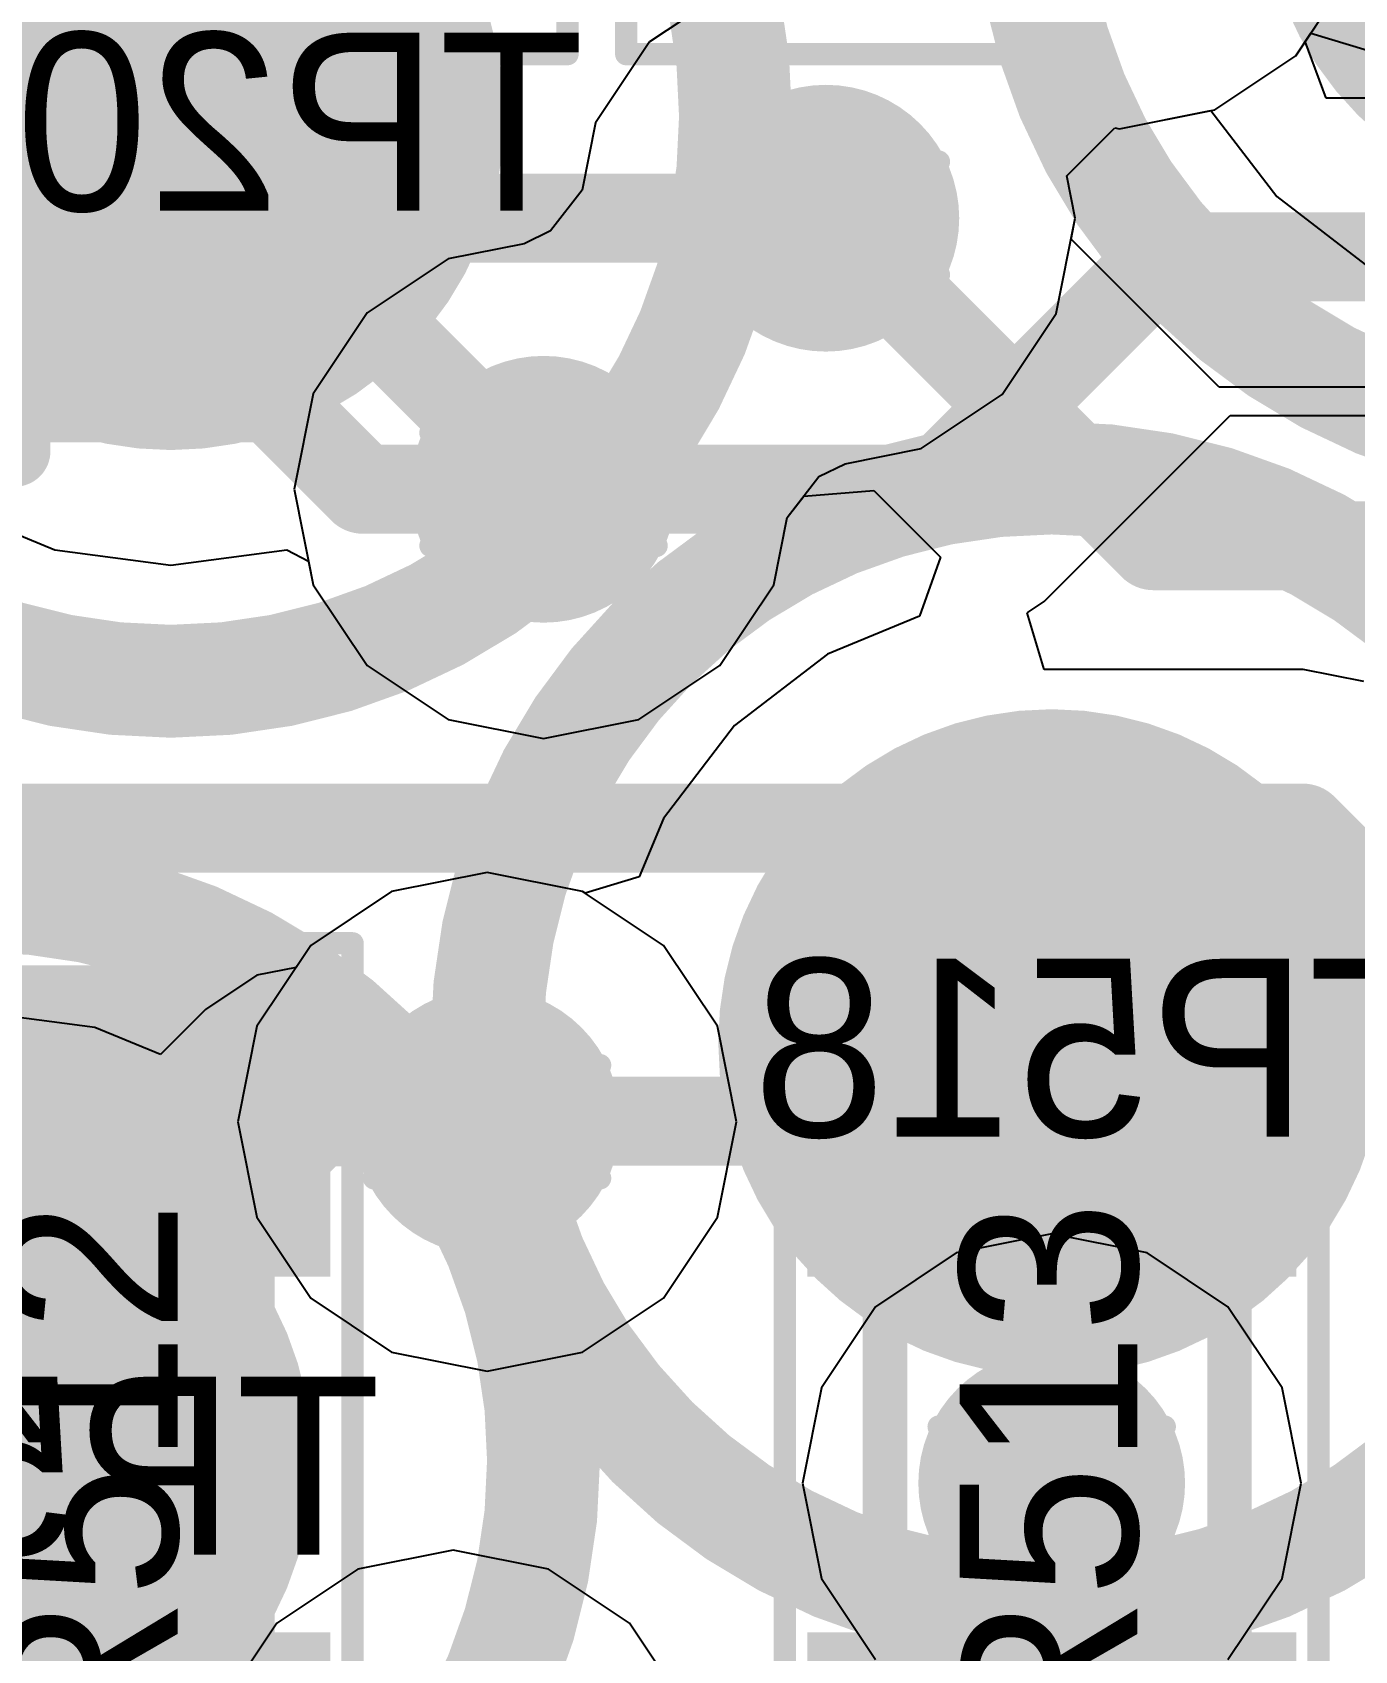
# Model space of a CAD drawing. Header units: millimetres. Extents: x 5 to 399, y 5 to 287.
# Drawn here: x 236.122 to 239.096, y 143.7 to 147.34 of the extents above; entities that cross this region are included whole.
import ezdxf

# ---------------------------------------------------------------- set-up
doc = ezdxf.new("R2010")
doc.units = ezdxf.units.MM
for name, color, linetype in [('BottomLayer', 5, 'Continuous'), ('BottomOverlay', 54, 'Continuous'), ('BottomPaste', 16, 'Continuous'), ('BottomSolder', 6, 'Continuous'), ('DrillDrawing', 1, 'Continuous'), ('DrillGuide', 244, 'Continuous'), ('Mechanical13', 56, 'Continuous'), ('MidLayer1', 16, 'Continuous'), ('MidLayer2', 76, 'Continuous'), ('MultiLayer', 9, 'Continuous'), ('TopLayer', 1, 'Continuous'), ('TopOverlay', 2, 'Continuous'), ('TopPaste', 8, 'Continuous'), ('TopSolder', 216, 'Continuous'), ('ViaHoleLayer', 16, 'Continuous')]:
    doc.layers.add(name, color=color, linetype=linetype)

# ---------------------------------------------------------------- blocks, each defined once
blk = doc.blocks.new('TP1_5MM_B_83')
at = {"layer": 'BottomLayer', "const_width": 0.75}
blk.add_lwpolyline([(-0.375, 0, 1), (0.375, 0, 1)], format="xyb", close=True, dxfattribs=at)
at = {"layer": 'BottomOverlay'}
for points, const_width in [([(1.27, 0, 1), (-1.27, 0, 1)], 0.254), ([(-1.3335, 0, 1), (-1.2065, 0, 1)], 0.127), ([(1.2065, 0, 1), (1.3335, 0, 1)], 0.127)]:
    blk.add_lwpolyline(points, format="xyb", close=True, dxfattribs=dict(at, const_width=const_width))
at = {"layer": 'BottomPaste', "const_width": 0.75}
blk.add_lwpolyline([(-0.375, 0, 1), (0.375, 0, 1)], format="xyb", close=True, dxfattribs=at)
at = {"layer": 'BottomSolder', "const_width": 0.75}
blk.add_lwpolyline([(-0.375, 0, 1), (0.375, 0, 1)], format="xyb", close=True, dxfattribs=at)
blk = doc.blocks.new('TP1_5MM_B_110')
at = {"layer": 'BottomLayer', "const_width": 0.75}
blk.add_lwpolyline([(-0.375, 0, 1), (0.375, 0, 1)], format="xyb", close=True, dxfattribs=at)
at = {"layer": 'BottomOverlay'}
for points, const_width in [([(1.27, 0, 1), (-1.27, 0, 1)], 0.254), ([(-1.3335, 0, 1), (-1.2065, 0, 1)], 0.127), ([(1.2065, 0, 1), (1.3335, 0, 1)], 0.127)]:
    blk.add_lwpolyline(points, format="xyb", close=True, dxfattribs=dict(at, const_width=const_width))
at = {"layer": 'BottomPaste', "const_width": 0.75}
blk.add_lwpolyline([(-0.375, 0, 1), (0.375, 0, 1)], format="xyb", close=True, dxfattribs=at)
at = {"layer": 'BottomSolder', "const_width": 0.75}
blk.add_lwpolyline([(-0.375, 0, 1), (0.375, 0, 1)], format="xyb", close=True, dxfattribs=at)
blk = doc.blocks.new('TP1_5MM_B_113')
at = {"layer": 'BottomLayer', "const_width": 0.75}
blk.add_lwpolyline([(-0.375, 0, 1), (0.375, 0, 1)], format="xyb", close=True, dxfattribs=at)
at = {"layer": 'BottomOverlay'}
for points, const_width in [([(1.27, 0, 1), (-1.27, 0, 1)], 0.254), ([(-1.3335, 0, 1), (-1.2065, 0, 1)], 0.127), ([(1.2065, 0, 1), (1.3335, 0, 1)], 0.127)]:
    blk.add_lwpolyline(points, format="xyb", close=True, dxfattribs=dict(at, const_width=const_width))
at = {"layer": 'BottomPaste', "const_width": 0.75}
blk.add_lwpolyline([(-0.375, 0, 1), (0.375, 0, 1)], format="xyb", close=True, dxfattribs=at)
at = {"layer": 'BottomSolder', "const_width": 0.75}
blk.add_lwpolyline([(-0.375, 0, 1), (0.375, 0, 1)], format="xyb", close=True, dxfattribs=at)
blk = doc.blocks.new('TP1_5MM_B_163')
at = {"layer": 'BottomLayer', "const_width": 0.75}
blk.add_lwpolyline([(-0.375, 0, 1), (0.375, 0, 1)], format="xyb", close=True, dxfattribs=at)
at = {"layer": 'BottomOverlay'}
for points, const_width in [([(1.27, 0, 1), (-1.27, 0, 1)], 0.254), ([(-1.3335, 0, 1), (-1.2065, 0, 1)], 0.127), ([(1.2065, 0, 1), (1.3335, 0, 1)], 0.127)]:
    blk.add_lwpolyline(points, format="xyb", close=True, dxfattribs=dict(at, const_width=const_width))
at = {"layer": 'BottomPaste', "const_width": 0.75}
blk.add_lwpolyline([(-0.375, 0, 1), (0.375, 0, 1)], format="xyb", close=True, dxfattribs=at)
at = {"layer": 'BottomSolder', "const_width": 0.75}
blk.add_lwpolyline([(-0.375, 0, 1), (0.375, 0, 1)], format="xyb", close=True, dxfattribs=at)
blk = doc.blocks.new('DFN_8_2X3_174')
at = {"layer": 'TopSolder', "const_width": 0.08}
for points in [[(1.58, 0.13, 1), (1.66, 0.13, 1)], [(1.58, -0.13, 1), (1.66, -0.13, 1)], [(1.58, -0.37, 1), (1.66, -0.37, 1)], [(1.58, -0.63, 1), (1.66, -0.63, 1)], [(1.58, -0.87, 1), (1.66, -0.87, 1)]]:
    blk.add_lwpolyline(points, format="xyb", close=True, dxfattribs=at)
at = {"layer": 'TopSolder'}
for points in [[(1.7, -0.37), (1.7, -0.13), (1.1, -0.37), (1.1, -0.13)], [(1.7, -0.87), (1.7, -0.63), (1.1, -0.87), (1.1, -0.63)]]:
    blk.add_solid(points, dxfattribs=at)
blk = doc.blocks.new('0402_R_178')
at = {"layer": 'Mechanical13', "const_width": 0.1}
for points in [[(-0.55, -0.3), (-0.55, 0.3)], [(0.55, 0.3), (-0.55, 0.3)], [(0.55, -0.3), (0.55, 0.3)], [(0.55, -0.3), (-0.55, -0.3)]]:
    blk.add_lwpolyline(points, dxfattribs=at)
at = {"layer": 'Mechanical13', "const_width": 0.05}
for points in [[(-0.575, 0.3, 1), (-0.525, 0.3, 1)], [(-0.575, 0.3, 1), (-0.525, 0.3, 1)], [(0.525, 0.3, 1), (0.575, 0.3, 1)], [(0.525, 0.3, 1), (0.575, 0.3, 1)], [(-0.575, -0.3, 1), (-0.525, -0.3, 1)], [(-0.575, -0.3, 1), (-0.525, -0.3, 1)], [(0.525, -0.3, 1), (0.575, -0.3, 1)], [(0.525, -0.3, 1), (0.575, -0.3, 1)]]:
    blk.add_lwpolyline(points, format="xyb", close=True, dxfattribs=at)
at = {"layer": 'TopLayer'}
for points in [[(-0.25, -0.3), (-0.25, 0.3), (-0.75, -0.3), (-0.75, 0.3)], [(0.75, -0.3), (0.75, 0.3), (0.25, -0.3), (0.25, 0.3)]]:
    blk.add_solid(points, dxfattribs=at)
at = {"layer": 'TopOverlay', "const_width": 0.05}
for points in [[(-0.9, -0.45), (-0.9, 0.45)], [(0.9, 0.45), (-0.9, 0.45)], [(0.9, -0.45), (0.9, 0.45)], [(0.9, -0.45), (-0.9, -0.45)]]:
    blk.add_lwpolyline(points, dxfattribs=at)
at = {"layer": 'TopOverlay', "const_width": 0.025}
for points in [[(-0.9125, 0.45, 1), (-0.8875, 0.45, 1)], [(-0.9125, 0.45, 1), (-0.8875, 0.45, 1)], [(0.8875, 0.45, 1), (0.9125, 0.45, 1)], [(0.8875, 0.45, 1), (0.9125, 0.45, 1)], [(-0.9125, -0.45, 1), (-0.8875, -0.45, 1)], [(-0.9125, -0.45, 1), (-0.8875, -0.45, 1)], [(0.8875, -0.45, 1), (0.9125, -0.45, 1)], [(0.8875, -0.45, 1), (0.9125, -0.45, 1)]]:
    blk.add_lwpolyline(points, format="xyb", close=True, dxfattribs=at)
at = {"layer": 'TopPaste'}
for points in [[(-0.25, -0.3), (-0.25, 0.3), (-0.75, -0.3), (-0.75, 0.3)], [(0.75, -0.3), (0.75, 0.3), (0.25, -0.3), (0.25, 0.3)]]:
    blk.add_solid(points, dxfattribs=at)
at = {"layer": 'TopSolder'}
for points in [[(-0.2, -0.35), (-0.2, 0.35), (-0.8, -0.35), (-0.8, 0.35)], [(0.8, -0.35), (0.8, 0.35), (0.2, -0.35), (0.2, 0.35)]]:
    blk.add_solid(points, dxfattribs=at)
blk = doc.blocks.new('0402_R_179')
at = {"layer": 'Mechanical13', "const_width": 0.1}
for points in [[(-0.55, 0.3), (-0.55, -0.3)], [(-0.55, 0.3), (0.55, 0.3)], [(0.55, 0.3), (0.55, -0.3)], [(-0.55, -0.3), (0.55, -0.3)]]:
    blk.add_lwpolyline(points, dxfattribs=at)
at = {"layer": 'Mechanical13', "const_width": 0.05}
for points in [[(-0.575, 0.3, 1), (-0.525, 0.3, 1)], [(-0.575, 0.3, 1), (-0.525, 0.3, 1)], [(0.525, 0.3, 1), (0.575, 0.3, 1)], [(0.525, 0.3, 1), (0.575, 0.3, 1)], [(-0.575, -0.3, 1), (-0.525, -0.3, 1)], [(-0.575, -0.3, 1), (-0.525, -0.3, 1)], [(0.525, -0.3, 1), (0.575, -0.3, 1)], [(0.525, -0.3, 1), (0.575, -0.3, 1)]]:
    blk.add_lwpolyline(points, format="xyb", close=True, dxfattribs=at)
at = {"layer": 'TopLayer'}
for points in [[(-0.25, -0.3), (-0.25, 0.3), (-0.75, -0.3), (-0.75, 0.3)], [(0.75, -0.3), (0.75, 0.3), (0.25, -0.3), (0.25, 0.3)]]:
    blk.add_solid(points, dxfattribs=at)
at = {"layer": 'TopOverlay', "const_width": 0.05}
for points in [[(-0.9, 0.45), (-0.9, -0.45)], [(-0.9, 0.45), (0.9, 0.45)], [(0.9, 0.45), (0.9, -0.45)], [(-0.9, -0.45), (0.9, -0.45)]]:
    blk.add_lwpolyline(points, dxfattribs=at)
at = {"layer": 'TopOverlay', "const_width": 0.025}
for points in [[(-0.9125, 0.45, 1), (-0.8875, 0.45, 1)], [(-0.9125, 0.45, 1), (-0.8875, 0.45, 1)], [(0.8875, 0.45, 1), (0.9125, 0.45, 1)], [(0.8875, 0.45, 1), (0.9125, 0.45, 1)], [(-0.9125, -0.45, 1), (-0.8875, -0.45, 1)], [(-0.9125, -0.45, 1), (-0.8875, -0.45, 1)], [(0.8875, -0.45, 1), (0.9125, -0.45, 1)], [(0.8875, -0.45, 1), (0.9125, -0.45, 1)]]:
    blk.add_lwpolyline(points, format="xyb", close=True, dxfattribs=at)
at = {"layer": 'TopPaste'}
for points in [[(-0.25, -0.3), (-0.25, 0.3), (-0.75, -0.3), (-0.75, 0.3)], [(0.75, -0.3), (0.75, 0.3), (0.25, -0.3), (0.25, 0.3)]]:
    blk.add_solid(points, dxfattribs=at)
at = {"layer": 'TopSolder'}
for points in [[(-0.2, -0.35), (-0.2, 0.35), (-0.8, -0.35), (-0.8, 0.35)], [(0.8, -0.35), (0.8, 0.35), (0.2, -0.35), (0.2, 0.35)]]:
    blk.add_solid(points, dxfattribs=at)
blk = doc.blocks.new('0603_R_235')
at = {"layer": 'Mechanical13', "const_width": 0.1}
for points in [[(-0.825, 0.4), (0.85, 0.4)], [(-0.825, 0.4), (-0.825, -0.375)], [(0.85, 0.4), (0.85, -0.375)], [(-0.825, -0.375), (0.85, -0.375)]]:
    blk.add_lwpolyline(points, dxfattribs=at)
at = {"layer": 'Mechanical13', "const_width": 0.05}
for points in [[(-0.85, 0.4, 1), (-0.8, 0.4, 1)], [(-0.85, 0.4, 1), (-0.8, 0.4, 1)], [(0.825, 0.4, 1), (0.875, 0.4, 1)], [(0.825, 0.4, 1), (0.875, 0.4, 1)], [(-0.85, -0.375, 1), (-0.8, -0.375, 1)], [(-0.85, -0.375, 1), (-0.8, -0.375, 1)], [(0.825, -0.375, 1), (0.875, -0.375, 1)], [(0.825, -0.375, 1), (0.875, -0.375, 1)]]:
    blk.add_lwpolyline(points, format="xyb", close=True, dxfattribs=at)
at = {"layer": 'TopLayer'}
for points in [[(-0.45, -0.5), (-0.45, 0.5), (-1.05, -0.5), (-1.05, 0.5)], [(1.05, -0.5), (1.05, 0.5), (0.45, -0.5), (0.45, 0.5)]]:
    blk.add_solid(points, dxfattribs=at)
at = {"layer": 'TopOverlay', "const_width": 0.05}
for points in [[(-1.15, 0.6), (-1.15, -0.6)], [(-1.15, 0.6), (1.15, 0.6)], [(1.15, 0.6), (1.15, -0.6)], [(-1.15, -0.6), (1.15, -0.6)]]:
    blk.add_lwpolyline(points, dxfattribs=at)
at = {"layer": 'TopOverlay', "const_width": 0.025}
for points in [[(-1.1625, 0.6, 1), (-1.1375, 0.6, 1)], [(-1.1625, 0.6, 1), (-1.1375, 0.6, 1)], [(1.1375, 0.6, 1), (1.1625, 0.6, 1)], [(1.1375, 0.6, 1), (1.1625, 0.6, 1)], [(-1.1625, -0.6, 1), (-1.1375, -0.6, 1)], [(-1.1625, -0.6, 1), (-1.1375, -0.6, 1)], [(1.1375, -0.6, 1), (1.1625, -0.6, 1)], [(1.1375, -0.6, 1), (1.1625, -0.6, 1)]]:
    blk.add_lwpolyline(points, format="xyb", close=True, dxfattribs=at)
at = {"layer": 'TopPaste'}
for points in [[(-0.45, -0.5), (-0.45, 0.5), (-1.05, -0.5), (-1.05, 0.5)], [(1.05, -0.5), (1.05, 0.5), (0.45, -0.5), (0.45, 0.5)]]:
    blk.add_solid(points, dxfattribs=at)
at = {"layer": 'TopSolder'}
for points in [[(-0.4, -0.55), (-0.4, 0.55), (-1.1, -0.55), (-1.1, 0.55)], [(1.1, -0.55), (1.1, 0.55), (0.4, -0.55), (0.4, 0.55)]]:
    blk.add_solid(points, dxfattribs=at)
blk = doc.blocks.new('0603_R_237')
at = {"layer": 'Mechanical13', "const_width": 0.1}
for points in [[(0.85, 0.4), (-0.825, 0.4)], [(-0.825, -0.375), (-0.825, 0.4)], [(0.85, -0.375), (0.85, 0.4)], [(0.85, -0.375), (-0.825, -0.375)]]:
    blk.add_lwpolyline(points, dxfattribs=at)
at = {"layer": 'Mechanical13', "const_width": 0.05}
for points in [[(-0.85, 0.4, 1), (-0.8, 0.4, 1)], [(-0.85, 0.4, 1), (-0.8, 0.4, 1)], [(0.825, 0.4, 1), (0.875, 0.4, 1)], [(0.825, 0.4, 1), (0.875, 0.4, 1)], [(-0.85, -0.375, 1), (-0.8, -0.375, 1)], [(-0.85, -0.375, 1), (-0.8, -0.375, 1)], [(0.825, -0.375, 1), (0.875, -0.375, 1)], [(0.825, -0.375, 1), (0.875, -0.375, 1)]]:
    blk.add_lwpolyline(points, format="xyb", close=True, dxfattribs=at)
at = {"layer": 'TopLayer'}
for points in [[(-0.45, -0.5), (-0.45, 0.5), (-1.05, -0.5), (-1.05, 0.5)], [(1.05, -0.5), (1.05, 0.5), (0.45, -0.5), (0.45, 0.5)]]:
    blk.add_solid(points, dxfattribs=at)
at = {"layer": 'TopOverlay', "const_width": 0.05}
for points in [[(-1.15, -0.6), (-1.15, 0.6)], [(1.15, 0.6), (-1.15, 0.6)], [(1.15, -0.6), (1.15, 0.6)], [(1.15, -0.6), (-1.15, -0.6)]]:
    blk.add_lwpolyline(points, dxfattribs=at)
at = {"layer": 'TopOverlay', "const_width": 0.025}
for points in [[(-1.1625, 0.6, 1), (-1.1375, 0.6, 1)], [(-1.1625, 0.6, 1), (-1.1375, 0.6, 1)], [(1.1375, 0.6, 1), (1.1625, 0.6, 1)], [(1.1375, 0.6, 1), (1.1625, 0.6, 1)], [(-1.1625, -0.6, 1), (-1.1375, -0.6, 1)], [(-1.1625, -0.6, 1), (-1.1375, -0.6, 1)], [(1.1375, -0.6, 1), (1.1625, -0.6, 1)], [(1.1375, -0.6, 1), (1.1625, -0.6, 1)]]:
    blk.add_lwpolyline(points, format="xyb", close=True, dxfattribs=at)
at = {"layer": 'TopPaste'}
for points in [[(-0.45, -0.5), (-0.45, 0.5), (-1.05, -0.5), (-1.05, 0.5)], [(1.05, -0.5), (1.05, 0.5), (0.45, -0.5), (0.45, 0.5)]]:
    blk.add_solid(points, dxfattribs=at)
at = {"layer": 'TopSolder'}
for points in [[(-0.4, -0.55), (-0.4, 0.55), (-1.1, -0.55), (-1.1, 0.55)], [(1.1, -0.55), (1.1, 0.55), (0.4, -0.55), (0.4, 0.55)]]:
    blk.add_solid(points, dxfattribs=at)

msp = doc.modelspace()

# ---------------------------------------------------------------- linework, layer by layer
at = {"layer": 'BottomLayer'}
for p, q in [((238.5672, 147.123), (238.7725, 147.1639)), ((238.7725, 147.1639), (238.9208, 146.9706)), ((238.4486, 147.0171), (238.5566, 147.1251)), ((238.5566, 147.1251), (238.5672, 147.123)), ((238.4676, 146.9218), (238.4486, 147.0171)), ((238.9208, 146.9706), (239.1297, 146.8103)), ((238.4583, 146.875), (238.4676, 146.9218)), ((238.7912, 146.5421), (238.4583, 146.875)), ((240.9618, 146.5421), (238.7912, 146.5421)), ((237.8571, 146.2968), (238.0144, 146.3095)), ((238.0144, 146.3095), (238.1647, 146.1592)), ((235.9293, 146.2769), (236.1725, 146.1761)), ((237.82, 146.2488), (237.8571, 146.2968)), ((237.7899, 146.0976), (237.82, 146.2488)), ((236.1725, 146.1761), (236.4336, 146.1418)), ((236.4336, 146.1418), (236.6946, 146.1761)), ((236.6946, 146.1761), (236.7433, 146.1502)), ((236.7433, 146.1502), (236.7537, 146.0976)), ((238.1647, 146.1592), (238.1175, 146.0268)), ((236.7537, 146.0976), (236.8753, 145.9157)), ((237.6683, 145.9157), (237.7899, 146.0976)), ((238.1175, 146.0268), (237.9105, 145.9411)), ((236.8753, 145.9157), (237.0572, 145.7941)), ((237.4864, 145.7941), (237.6683, 145.9157)), ((237.9105, 145.9411), (237.7016, 145.7808)), ((237.0572, 145.7941), (237.2718, 145.7514)), ((237.2718, 145.7514), (237.4864, 145.7941)), ((237.7016, 145.7808), (237.5413, 145.5719)), ((237.5413, 145.5719), (237.487, 145.4407)), ((237.1448, 145.4506), (236.9302, 145.4079)), ((237.3594, 145.4079), (237.1448, 145.4506)), ((237.487, 145.4407), (237.3654, 145.4039)), ((236.9302, 145.4079), (236.7483, 145.2863)), ((237.3654, 145.4039), (237.3594, 145.4079)), ((236.7483, 145.2863), (236.7153, 145.237)), ((236.6272, 145.2195), (236.5115, 145.1421)), ((236.7153, 145.237), (236.6272, 145.2195)), ((236.5115, 145.1421), (236.4103, 145.041)), ((236.2628, 145.1021), (236.0018, 145.1364)), ((236.4103, 145.041), (236.2628, 145.1021))]:
    msp.add_line(p, q, dxfattribs=at)
at = {"layer": 'BottomLayer', "const_width": 0.2}
for points in [[(236.4336, 147.1504), (237.2718, 146.3122)], [(237.9068, 146.9218), (238.6434, 146.1852)], [(238.6434, 146.1852), (241.3104, 146.1852)], [(238.4148, 144.077), (238.4148, 145.0676)], [(236.0018, 144.1278), (236.7638, 144.8898)], [(236.7638, 144.8898), (237.1448, 144.8898)], [(238.4148, 143.3727), (238.4148, 144.077)]]:
    msp.add_lwpolyline(points, dxfattribs=at)
at = {"layer": 'BottomLayer'}
for points, const_width in [([(236.3836, 147.1504, 1), (236.4836, 147.1504, 1)], 0.1), ([(237.7568, 146.9218, 1), (238.0568, 146.9218, 1)], 0.3), ([(237.8568, 146.9218, 1), (237.9568, 146.9218, 1)], 0.1), ([(237.1218, 146.3122, 1), (237.4218, 146.3122, 1)], 0.3), ([(237.2218, 146.3122, 1), (237.3218, 146.3122, 1)], 0.1), ([(238.5934, 146.1852, 1), (238.6934, 146.1852, 1)], 0.1), ([(238.5934, 146.1852, 1), (238.6934, 146.1852, 1)], 0.1), ([(236.9948, 144.8898, 1), (237.2948, 144.8898, 1)], 0.3), ([(238.3648, 145.0676, 1), (238.4648, 145.0676, 1)], 0.1), ([(236.7138, 144.8898, 1), (236.8138, 144.8898, 1)], 0.1), ([(236.7138, 144.8898, 1), (236.8138, 144.8898, 1)], 0.1), ([(237.0948, 144.8898, 1), (237.1948, 144.8898, 1)], 0.1), ([(238.2648, 144.077, 1), (238.5648, 144.077, 1)], 0.3), ([(238.3648, 144.077, 1), (238.4648, 144.077, 1)], 0.1), ([(238.3648, 144.077, 1), (238.4648, 144.077, 1)], 0.1)]:
    msp.add_lwpolyline(points, format="xyb", close=True, dxfattribs=dict(at, const_width=const_width))
at = {"layer": 'DrillDrawing', "const_width": 0.0508}
for points in [[(237.7798, 147.0488), (237.9068, 147.1758)], [(237.9068, 147.1758), (238.0338, 147.0488)], [(237.6528, 147.0488), (237.7798, 146.9218)], [(237.6528, 147.0488), (237.7798, 147.0488)], [(237.8306, 146.998), (237.9068, 147.0742)], [(237.9068, 147.0742), (237.983, 146.998)], [(238.0338, 147.0488), (238.1608, 147.0488)], [(238.0338, 146.9218), (238.1608, 147.0488)], [(237.7544, 146.998), (237.8306, 146.9218)], [(237.7544, 146.998), (237.8306, 146.998)], [(237.983, 146.998), (238.0592, 146.998)], [(237.983, 146.9218), (238.0592, 146.998)], [(237.6528, 146.7948), (237.7798, 146.9218)], [(237.7544, 146.8456), (237.8306, 146.9218)], [(237.983, 146.9218), (238.0592, 146.8456)], [(238.0338, 146.9218), (238.1608, 146.7948)], [(237.7544, 146.8456), (237.8306, 146.8456)], [(237.8306, 146.8456), (237.9068, 146.7694)], [(237.9068, 146.7694), (237.983, 146.8456)], [(237.983, 146.8456), (238.0592, 146.8456)], [(237.6528, 146.7948), (237.7798, 146.7948)], [(237.7798, 146.7948), (237.9068, 146.6678)], [(237.9068, 146.6678), (238.0338, 146.7948)], [(238.0338, 146.7948), (238.1608, 146.7948)], [(237.1448, 146.4392), (237.2718, 146.5662)], [(237.2718, 146.5662), (237.3988, 146.4392)], [(237.1956, 146.3884), (237.2718, 146.4646)], [(237.2718, 146.4646), (237.348, 146.3884)], [(237.0178, 146.4392), (237.1448, 146.3122)], [(237.0178, 146.4392), (237.1448, 146.4392)], [(237.3988, 146.4392), (237.5258, 146.4392)], [(237.3988, 146.3122), (237.5258, 146.4392)], [(237.1194, 146.3884), (237.1956, 146.3122)], [(237.1194, 146.3884), (237.1956, 146.3884)], [(237.348, 146.3884), (237.4242, 146.3884)], [(237.348, 146.3122), (237.4242, 146.3884)], [(237.0178, 146.1852), (237.1448, 146.3122)], [(237.1194, 146.236), (237.1956, 146.3122)], [(237.348, 146.3122), (237.4242, 146.236)], [(237.3988, 146.3122), (237.5258, 146.1852)], [(237.1194, 146.236), (237.1956, 146.236)], [(237.1956, 146.236), (237.2718, 146.1598)], [(237.2718, 146.1598), (237.348, 146.236)], [(237.348, 146.236), (237.4242, 146.236)], [(237.0178, 146.1852), (237.1448, 146.1852)], [(237.1448, 146.1852), (237.2718, 146.0582)], [(237.2718, 146.0582), (237.3988, 146.1852)], [(237.3988, 146.1852), (237.5258, 146.1852)], [(237.0178, 145.0168), (237.1448, 145.1438)], [(237.1448, 145.1438), (237.2718, 145.0168)], [(236.8908, 145.0168), (237.0178, 144.8898)], [(236.8908, 145.0168), (237.0178, 145.0168)], [(237.0686, 144.966), (237.1448, 145.0422)], [(237.1448, 145.0422), (237.221, 144.966)], [(237.2718, 145.0168), (237.3988, 145.0168)], [(237.2718, 144.8898), (237.3988, 145.0168)], [(236.9924, 144.966), (237.0686, 144.8898)], [(236.9924, 144.966), (237.0686, 144.966)], [(237.221, 144.966), (237.2972, 144.966)], [(237.221, 144.8898), (237.2972, 144.966)], [(236.8908, 144.7628), (237.0178, 144.8898)], [(236.9924, 144.8136), (237.0686, 144.8898)], [(237.221, 144.8898), (237.2972, 144.8136)], [(237.2718, 144.8898), (237.3988, 144.7628)], [(236.9924, 144.8136), (237.0686, 144.8136)], [(237.0686, 144.8136), (237.1448, 144.7374)], [(237.1448, 144.7374), (237.221, 144.8136)], [(237.221, 144.8136), (237.2972, 144.8136)], [(236.8908, 144.7628), (237.0178, 144.7628)], [(237.0178, 144.7628), (237.1448, 144.6358)], [(237.1448, 144.6358), (237.2718, 144.7628)], [(237.2718, 144.7628), (237.3988, 144.7628)], [(238.2878, 144.204), (238.4148, 144.331)], [(238.4148, 144.331), (238.5418, 144.204)], [(238.3386, 144.1532), (238.4148, 144.2294)], [(238.4148, 144.2294), (238.491, 144.1532)], [(238.1608, 144.204), (238.2878, 144.077)], [(238.1608, 144.204), (238.2878, 144.204)], [(238.5418, 144.204), (238.6688, 144.204)], [(238.5418, 144.077), (238.6688, 144.204)], [(238.2624, 144.1532), (238.3386, 144.077)], [(238.2624, 144.1532), (238.3386, 144.1532)], [(238.491, 144.1532), (238.5672, 144.1532)], [(238.491, 144.077), (238.5672, 144.1532)], [(238.1608, 143.95), (238.2878, 144.077)], [(238.2624, 144.0008), (238.3386, 144.077)], [(238.491, 144.077), (238.5672, 144.0008)], [(238.5418, 144.077), (238.6688, 143.95)], [(238.2624, 144.0008), (238.3386, 144.0008)], [(238.3386, 144.0008), (238.4148, 143.9246)], [(238.4148, 143.9246), (238.491, 144.0008)], [(238.491, 144.0008), (238.5672, 144.0008)], [(238.1608, 143.95), (238.2878, 143.95)], [(238.2878, 143.95), (238.4148, 143.823)], [(238.4148, 143.823), (238.5418, 143.95)], [(238.5418, 143.95), (238.6688, 143.95)]]:
    msp.add_lwpolyline(points, dxfattribs=at)
at = {"layer": 'DrillDrawing', "const_width": 0.0254}
for points in [[(237.8941, 147.1758, 1), (237.9195, 147.1758, 1)], [(237.8941, 147.1758, 1), (237.9195, 147.1758, 1)], [(237.6401, 147.0488, 1), (237.6655, 147.0488, 1)], [(237.6401, 147.0488, 1), (237.6655, 147.0488, 1)], [(237.7671, 147.0488, 1), (237.7925, 147.0488, 1)], [(237.7671, 147.0488, 1), (237.7925, 147.0488, 1)], [(237.8941, 147.0742, 1), (237.9195, 147.0742, 1)], [(237.8941, 147.0742, 1), (237.9195, 147.0742, 1)], [(238.0211, 147.0488, 1), (238.0465, 147.0488, 1)], [(238.0211, 147.0488, 1), (238.0465, 147.0488, 1)], [(238.1481, 147.0488, 1), (238.1735, 147.0488, 1)], [(238.1481, 147.0488, 1), (238.1735, 147.0488, 1)], [(237.7417, 146.998, 1), (237.7671, 146.998, 1)], [(237.7417, 146.998, 1), (237.7671, 146.998, 1)], [(237.8179, 146.998, 1), (237.8433, 146.998, 1)], [(237.8179, 146.998, 1), (237.8433, 146.998, 1)], [(237.9703, 146.998, 1), (237.9957, 146.998, 1)], [(237.9703, 146.998, 1), (237.9957, 146.998, 1)], [(238.0465, 146.998, 1), (238.0719, 146.998, 1)], [(238.0465, 146.998, 1), (238.0719, 146.998, 1)], [(237.7671, 146.9218, 1), (237.7925, 146.9218, 1)], [(237.7671, 146.9218, 1), (237.7925, 146.9218, 1)], [(237.8179, 146.9218, 1), (237.8433, 146.9218, 1)], [(237.8179, 146.9218, 1), (237.8433, 146.9218, 1)], [(237.9703, 146.9218, 1), (237.9957, 146.9218, 1)], [(237.9703, 146.9218, 1), (237.9957, 146.9218, 1)], [(238.0211, 146.9218, 1), (238.0465, 146.9218, 1)], [(238.0211, 146.9218, 1), (238.0465, 146.9218, 1)], [(237.7417, 146.8456, 1), (237.7671, 146.8456, 1)], [(237.7417, 146.8456, 1), (237.7671, 146.8456, 1)], [(237.8179, 146.8456, 1), (237.8433, 146.8456, 1)], [(237.8179, 146.8456, 1), (237.8433, 146.8456, 1)], [(237.9703, 146.8456, 1), (237.9957, 146.8456, 1)], [(237.9703, 146.8456, 1), (237.9957, 146.8456, 1)], [(238.0465, 146.8456, 1), (238.0719, 146.8456, 1)], [(238.0465, 146.8456, 1), (238.0719, 146.8456, 1)], [(237.6401, 146.7948, 1), (237.6655, 146.7948, 1)], [(237.6401, 146.7948, 1), (237.6655, 146.7948, 1)], [(237.7671, 146.7948, 1), (237.7925, 146.7948, 1)], [(237.7671, 146.7948, 1), (237.7925, 146.7948, 1)], [(238.0211, 146.7948, 1), (238.0465, 146.7948, 1)], [(238.0211, 146.7948, 1), (238.0465, 146.7948, 1)], [(238.1481, 146.7948, 1), (238.1735, 146.7948, 1)], [(238.1481, 146.7948, 1), (238.1735, 146.7948, 1)], [(237.8941, 146.7694, 1), (237.9195, 146.7694, 1)], [(237.8941, 146.7694, 1), (237.9195, 146.7694, 1)], [(237.8941, 146.6678, 1), (237.9195, 146.6678, 1)], [(237.8941, 146.6678, 1), (237.9195, 146.6678, 1)], [(237.2591, 146.5662, 1), (237.2845, 146.5662, 1)], [(237.2591, 146.5662, 1), (237.2845, 146.5662, 1)], [(237.2591, 146.4646, 1), (237.2845, 146.4646, 1)], [(237.2591, 146.4646, 1), (237.2845, 146.4646, 1)], [(237.0051, 146.4392, 1), (237.0305, 146.4392, 1)], [(237.0051, 146.4392, 1), (237.0305, 146.4392, 1)], [(237.1321, 146.4392, 1), (237.1575, 146.4392, 1)], [(237.1321, 146.4392, 1), (237.1575, 146.4392, 1)], [(237.3861, 146.4392, 1), (237.4115, 146.4392, 1)], [(237.3861, 146.4392, 1), (237.4115, 146.4392, 1)], [(237.5131, 146.4392, 1), (237.5385, 146.4392, 1)], [(237.5131, 146.4392, 1), (237.5385, 146.4392, 1)], [(237.1067, 146.3884, 1), (237.1321, 146.3884, 1)], [(237.1067, 146.3884, 1), (237.1321, 146.3884, 1)], [(237.1829, 146.3884, 1), (237.2083, 146.3884, 1)], [(237.1829, 146.3884, 1), (237.2083, 146.3884, 1)], [(237.3353, 146.3884, 1), (237.3607, 146.3884, 1)], [(237.3353, 146.3884, 1), (237.3607, 146.3884, 1)], [(237.4115, 146.3884, 1), (237.4369, 146.3884, 1)], [(237.4115, 146.3884, 1), (237.4369, 146.3884, 1)], [(237.1321, 146.3122, 1), (237.1575, 146.3122, 1)], [(237.1321, 146.3122, 1), (237.1575, 146.3122, 1)], [(237.1829, 146.3122, 1), (237.2083, 146.3122, 1)], [(237.1829, 146.3122, 1), (237.2083, 146.3122, 1)], [(237.3353, 146.3122, 1), (237.3607, 146.3122, 1)], [(237.3353, 146.3122, 1), (237.3607, 146.3122, 1)], [(237.3861, 146.3122, 1), (237.4115, 146.3122, 1)], [(237.3861, 146.3122, 1), (237.4115, 146.3122, 1)], [(237.1067, 146.236, 1), (237.1321, 146.236, 1)], [(237.1067, 146.236, 1), (237.1321, 146.236, 1)], [(237.1829, 146.236, 1), (237.2083, 146.236, 1)], [(237.1829, 146.236, 1), (237.2083, 146.236, 1)], [(237.3353, 146.236, 1), (237.3607, 146.236, 1)], [(237.3353, 146.236, 1), (237.3607, 146.236, 1)], [(237.4115, 146.236, 1), (237.4369, 146.236, 1)], [(237.4115, 146.236, 1), (237.4369, 146.236, 1)], [(237.0051, 146.1852, 1), (237.0305, 146.1852, 1)], [(237.0051, 146.1852, 1), (237.0305, 146.1852, 1)], [(237.1321, 146.1852, 1), (237.1575, 146.1852, 1)], [(237.1321, 146.1852, 1), (237.1575, 146.1852, 1)], [(237.3861, 146.1852, 1), (237.4115, 146.1852, 1)], [(237.3861, 146.1852, 1), (237.4115, 146.1852, 1)], [(237.5131, 146.1852, 1), (237.5385, 146.1852, 1)], [(237.5131, 146.1852, 1), (237.5385, 146.1852, 1)], [(237.2591, 146.1598, 1), (237.2845, 146.1598, 1)], [(237.2591, 146.1598, 1), (237.2845, 146.1598, 1)], [(237.2591, 146.0582, 1), (237.2845, 146.0582, 1)], [(237.2591, 146.0582, 1), (237.2845, 146.0582, 1)], [(237.1321, 145.1438, 1), (237.1575, 145.1438, 1)], [(237.1321, 145.1438, 1), (237.1575, 145.1438, 1)], [(236.8781, 145.0168, 1), (236.9035, 145.0168, 1)], [(236.8781, 145.0168, 1), (236.9035, 145.0168, 1)], [(237.0051, 145.0168, 1), (237.0305, 145.0168, 1)], [(237.0051, 145.0168, 1), (237.0305, 145.0168, 1)], [(237.1321, 145.0422, 1), (237.1575, 145.0422, 1)], [(237.1321, 145.0422, 1), (237.1575, 145.0422, 1)], [(237.2591, 145.0168, 1), (237.2845, 145.0168, 1)], [(237.2591, 145.0168, 1), (237.2845, 145.0168, 1)], [(237.3861, 145.0168, 1), (237.4115, 145.0168, 1)], [(237.3861, 145.0168, 1), (237.4115, 145.0168, 1)], [(236.9797, 144.966, 1), (237.0051, 144.966, 1)], [(236.9797, 144.966, 1), (237.0051, 144.966, 1)], [(237.0559, 144.966, 1), (237.0813, 144.966, 1)], [(237.0559, 144.966, 1), (237.0813, 144.966, 1)], [(237.2083, 144.966, 1), (237.2337, 144.966, 1)], [(237.2083, 144.966, 1), (237.2337, 144.966, 1)], [(237.2845, 144.966, 1), (237.3099, 144.966, 1)], [(237.2845, 144.966, 1), (237.3099, 144.966, 1)], [(237.0051, 144.8898, 1), (237.0305, 144.8898, 1)], [(237.0051, 144.8898, 1), (237.0305, 144.8898, 1)], [(237.0559, 144.8898, 1), (237.0813, 144.8898, 1)], [(237.0559, 144.8898, 1), (237.0813, 144.8898, 1)], [(237.2083, 144.8898, 1), (237.2337, 144.8898, 1)], [(237.2083, 144.8898, 1), (237.2337, 144.8898, 1)], [(237.2591, 144.8898, 1), (237.2845, 144.8898, 1)], [(237.2591, 144.8898, 1), (237.2845, 144.8898, 1)], [(236.9797, 144.8136, 1), (237.0051, 144.8136, 1)], [(236.9797, 144.8136, 1), (237.0051, 144.8136, 1)], [(237.0559, 144.8136, 1), (237.0813, 144.8136, 1)], [(237.0559, 144.8136, 1), (237.0813, 144.8136, 1)], [(237.2083, 144.8136, 1), (237.2337, 144.8136, 1)], [(237.2083, 144.8136, 1), (237.2337, 144.8136, 1)], [(237.2845, 144.8136, 1), (237.3099, 144.8136, 1)], [(237.2845, 144.8136, 1), (237.3099, 144.8136, 1)], [(236.8781, 144.7628, 1), (236.9035, 144.7628, 1)], [(236.8781, 144.7628, 1), (236.9035, 144.7628, 1)], [(237.0051, 144.7628, 1), (237.0305, 144.7628, 1)], [(237.0051, 144.7628, 1), (237.0305, 144.7628, 1)], [(237.2591, 144.7628, 1), (237.2845, 144.7628, 1)], [(237.2591, 144.7628, 1), (237.2845, 144.7628, 1)], [(237.3861, 144.7628, 1), (237.4115, 144.7628, 1)], [(237.3861, 144.7628, 1), (237.4115, 144.7628, 1)], [(237.1321, 144.7374, 1), (237.1575, 144.7374, 1)], [(237.1321, 144.7374, 1), (237.1575, 144.7374, 1)], [(237.1321, 144.6358, 1), (237.1575, 144.6358, 1)], [(237.1321, 144.6358, 1), (237.1575, 144.6358, 1)], [(238.4021, 144.331, 1), (238.4275, 144.331, 1)], [(238.4021, 144.331, 1), (238.4275, 144.331, 1)], [(238.4021, 144.2294, 1), (238.4275, 144.2294, 1)], [(238.4021, 144.2294, 1), (238.4275, 144.2294, 1)], [(238.1481, 144.204, 1), (238.1735, 144.204, 1)], [(238.1481, 144.204, 1), (238.1735, 144.204, 1)], [(238.2751, 144.204, 1), (238.3005, 144.204, 1)], [(238.2751, 144.204, 1), (238.3005, 144.204, 1)], [(238.5291, 144.204, 1), (238.5545, 144.204, 1)], [(238.5291, 144.204, 1), (238.5545, 144.204, 1)], [(238.6561, 144.204, 1), (238.6815, 144.204, 1)], [(238.6561, 144.204, 1), (238.6815, 144.204, 1)], [(238.2497, 144.1532, 1), (238.2751, 144.1532, 1)], [(238.2497, 144.1532, 1), (238.2751, 144.1532, 1)], [(238.3259, 144.1532, 1), (238.3513, 144.1532, 1)], [(238.3259, 144.1532, 1), (238.3513, 144.1532, 1)], [(238.4783, 144.1532, 1), (238.5037, 144.1532, 1)], [(238.4783, 144.1532, 1), (238.5037, 144.1532, 1)], [(238.5545, 144.1532, 1), (238.5799, 144.1532, 1)], [(238.5545, 144.1532, 1), (238.5799, 144.1532, 1)], [(238.2751, 144.077, 1), (238.3005, 144.077, 1)], [(238.2751, 144.077, 1), (238.3005, 144.077, 1)], [(238.3259, 144.077, 1), (238.3513, 144.077, 1)], [(238.3259, 144.077, 1), (238.3513, 144.077, 1)], [(238.4783, 144.077, 1), (238.5037, 144.077, 1)], [(238.4783, 144.077, 1), (238.5037, 144.077, 1)], [(238.5291, 144.077, 1), (238.5545, 144.077, 1)], [(238.5291, 144.077, 1), (238.5545, 144.077, 1)], [(238.2497, 144.0008, 1), (238.2751, 144.0008, 1)], [(238.2497, 144.0008, 1), (238.2751, 144.0008, 1)], [(238.3259, 144.0008, 1), (238.3513, 144.0008, 1)], [(238.3259, 144.0008, 1), (238.3513, 144.0008, 1)], [(238.4783, 144.0008, 1), (238.5037, 144.0008, 1)], [(238.4783, 144.0008, 1), (238.5037, 144.0008, 1)], [(238.5545, 144.0008, 1), (238.5799, 144.0008, 1)], [(238.5545, 144.0008, 1), (238.5799, 144.0008, 1)], [(238.1481, 143.95, 1), (238.1735, 143.95, 1)], [(238.1481, 143.95, 1), (238.1735, 143.95, 1)], [(238.2751, 143.95, 1), (238.3005, 143.95, 1)], [(238.2751, 143.95, 1), (238.3005, 143.95, 1)], [(238.4021, 143.9246, 1), (238.4275, 143.9246, 1)], [(238.4021, 143.9246, 1), (238.4275, 143.9246, 1)], [(238.5291, 143.95, 1), (238.5545, 143.95, 1)], [(238.5291, 143.95, 1), (238.5545, 143.95, 1)], [(238.6561, 143.95, 1), (238.6815, 143.95, 1)], [(238.6561, 143.95, 1), (238.6815, 143.95, 1)], [(238.4021, 143.823, 1), (238.4275, 143.823, 1)], [(238.4021, 143.823, 1), (238.4275, 143.823, 1)]]:
    msp.add_lwpolyline(points, format="xyb", close=True, dxfattribs=at)
at = {"layer": 'DrillGuide', "const_width": 0.125}
for points in [[(237.8443, 146.9218, 1), (237.9693, 146.9218, 1)], [(237.2093, 146.3122, 1), (237.3343, 146.3122, 1)], [(237.0823, 144.8898, 1), (237.2073, 144.8898, 1)], [(238.3523, 144.077, 1), (238.4773, 144.077, 1)]]:
    msp.add_lwpolyline(points, format="xyb", close=True, dxfattribs=at)
at = {"layer": 'MidLayer1'}
for p, q in [((237.6922, 147.4399), (237.5103, 147.3183)), ((238.9637, 147.2873), (238.9976, 147.3379)), ((238.9976, 147.3379), (239.1246, 147.2994)), ((237.5103, 147.3183), (237.3887, 147.1364)), ((238.7818, 147.1657), (238.9637, 147.2873)), ((238.5672, 147.123), (238.7818, 147.1657)), ((237.3887, 147.1364), (237.3586, 146.9852)), ((238.4486, 147.0171), (238.5566, 147.1251)), ((238.5566, 147.1251), (238.5672, 147.123)), ((238.4676, 146.9218), (238.4486, 147.0171)), ((237.3586, 146.9852), (237.2875, 146.8933)), ((237.2875, 146.8933), (237.228, 146.8643)), ((238.4249, 146.7072), (238.4676, 146.9218)), ((237.228, 146.8643), (237.0572, 146.8303)), ((237.0572, 146.8303), (236.8753, 146.7087)), ((236.8753, 146.7087), (236.7537, 146.5268)), ((238.3033, 146.5253), (238.4249, 146.7072)), ((236.7537, 146.5268), (236.711, 146.3122)), ((238.1214, 146.4037), (238.3033, 146.5253)), ((237.9506, 146.3697), (238.1214, 146.4037)), ((237.8911, 146.3407), (237.9506, 146.3697)), ((236.711, 146.3122), (236.7537, 146.0976)), ((237.82, 146.2488), (237.8911, 146.3407)), ((237.7899, 146.0976), (237.82, 146.2488)), ((236.7537, 146.0976), (236.8753, 145.9157)), ((237.6683, 145.9157), (237.7899, 146.0976)), ((236.8753, 145.9157), (237.0572, 145.7941)), ((237.4864, 145.7941), (237.6683, 145.9157)), ((237.0572, 145.7941), (237.2718, 145.7514)), ((237.2718, 145.7514), (237.4864, 145.7941)), ((237.1448, 145.4506), (236.9302, 145.4079)), ((237.3594, 145.4079), (237.1448, 145.4506)), ((236.9302, 145.4079), (236.7483, 145.2863)), ((237.5413, 145.2863), (237.3594, 145.4079)), ((236.7483, 145.2863), (236.6267, 145.1044)), ((237.6629, 145.1044), (237.5413, 145.2863)), ((236.6267, 145.1044), (236.584, 144.8898)), ((237.7056, 144.8898), (237.6629, 145.1044)), ((236.584, 144.8898), (236.6267, 144.6752)), ((237.6629, 144.6752), (237.7056, 144.8898)), ((236.6267, 144.6752), (236.7483, 144.4933)), ((237.5413, 144.4933), (237.6629, 144.6752)), ((238.4148, 144.6378), (238.2002, 144.5951)), ((238.6294, 144.5951), (238.4148, 144.6378)), ((238.2002, 144.5951), (238.0183, 144.4735)), ((238.8113, 144.4735), (238.6294, 144.5951)), ((236.7483, 144.4933), (236.9302, 144.3717)), ((237.3594, 144.3717), (237.5413, 144.4933)), ((238.0183, 144.4735), (237.8967, 144.2916)), ((238.9329, 144.2916), (238.8113, 144.4735)), ((236.9302, 144.3717), (237.1448, 144.329)), ((237.1448, 144.329), (237.3594, 144.3717)), ((237.8967, 144.2916), (237.854, 144.077)), ((238.9756, 144.077), (238.9329, 144.2916)), ((237.854, 144.077), (237.8967, 143.8624)), ((238.9329, 143.8624), (238.9756, 144.077)), ((237.0686, 143.9266), (236.854, 143.8839)), ((237.2832, 143.8839), (237.0686, 143.9266)), ((236.854, 143.8839), (236.6721, 143.7623)), ((237.4651, 143.7623), (237.2832, 143.8839)), ((237.8967, 143.8624), (238.0183, 143.6805)), ((238.8113, 143.6805), (238.9329, 143.8624)), ((236.6721, 143.7623), (236.5505, 143.5804)), ((237.5867, 143.5804), (237.4651, 143.7623))]:
    msp.add_line(p, q, dxfattribs=at)
at = {"layer": 'MidLayer1', "const_width": 0.3}
for points in [[(237.7568, 146.9218, 1), (238.0568, 146.9218, 1)], [(237.1218, 146.3122, 1), (237.4218, 146.3122, 1)], [(236.9948, 144.8898, 1), (237.2948, 144.8898, 1)], [(238.2648, 144.077, 1), (238.5648, 144.077, 1)]]:
    msp.add_lwpolyline(points, format="xyb", close=True, dxfattribs=at)
at = {"layer": 'MidLayer2'}
for p, q in [((237.6922, 147.4399), (237.5103, 147.3183)), ((238.9637, 147.2873), (239.0853, 147.4692)), ((237.5103, 147.3183), (237.3887, 147.1364)), ((238.7818, 147.1657), (238.9637, 147.2873)), ((238.5672, 147.123), (238.7818, 147.1657)), ((237.3887, 147.1364), (237.3586, 146.9852)), ((238.4486, 147.0171), (238.5566, 147.1251)), ((238.5566, 147.1251), (238.5672, 147.123)), ((238.4676, 146.9218), (238.4486, 147.0171)), ((237.3586, 146.9852), (237.2875, 146.8933)), ((237.2875, 146.8933), (237.228, 146.8643)), ((238.4249, 146.7072), (238.4676, 146.9218)), ((237.228, 146.8643), (237.0572, 146.8303)), ((237.0572, 146.8303), (236.8753, 146.7087)), ((236.8753, 146.7087), (236.7537, 146.5268)), ((238.3033, 146.5253), (238.4249, 146.7072)), ((236.7537, 146.5268), (236.711, 146.3122)), ((238.1214, 146.4037), (238.3033, 146.5253)), ((237.9506, 146.3697), (238.1214, 146.4037)), ((237.8911, 146.3407), (237.9506, 146.3697)), ((236.711, 146.3122), (236.7537, 146.0976)), ((237.82, 146.2488), (237.8911, 146.3407)), ((237.7899, 146.0976), (237.82, 146.2488)), ((236.7537, 146.0976), (236.8753, 145.9157)), ((237.6683, 145.9157), (237.7899, 146.0976)), ((236.8753, 145.9157), (237.0572, 145.7941)), ((237.4864, 145.7941), (237.6683, 145.9157)), ((237.0572, 145.7941), (237.2718, 145.7514)), ((237.2718, 145.7514), (237.4864, 145.7941)), ((237.1448, 145.4506), (236.9302, 145.4079)), ((237.3594, 145.4079), (237.1448, 145.4506)), ((236.9302, 145.4079), (236.7483, 145.2863)), ((237.5413, 145.2863), (237.3594, 145.4079)), ((236.7483, 145.2863), (236.6267, 145.1044)), ((237.6629, 145.1044), (237.5413, 145.2863)), ((236.6267, 145.1044), (236.584, 144.8898)), ((237.7056, 144.8898), (237.6629, 145.1044)), ((236.584, 144.8898), (236.6267, 144.6752)), ((237.6629, 144.6752), (237.7056, 144.8898)), ((236.6267, 144.6752), (236.7483, 144.4933)), ((237.5413, 144.4933), (237.6629, 144.6752)), ((238.4148, 144.6378), (238.2002, 144.5951)), ((238.6294, 144.5951), (238.4148, 144.6378)), ((238.2002, 144.5951), (238.0183, 144.4735)), ((238.8113, 144.4735), (238.6294, 144.5951)), ((236.7483, 144.4933), (236.9302, 144.3717)), ((237.3594, 144.3717), (237.5413, 144.4933)), ((238.0183, 144.4735), (237.8967, 144.2916)), ((238.9329, 144.2916), (238.8113, 144.4735)), ((236.9302, 144.3717), (237.1448, 144.329)), ((237.1448, 144.329), (237.3594, 144.3717)), ((237.8967, 144.2916), (237.854, 144.077)), ((238.9756, 144.077), (238.9329, 144.2916)), ((237.854, 144.077), (237.8967, 143.8624)), ((238.9329, 143.8624), (238.9756, 144.077)), ((237.0686, 143.9266), (236.854, 143.8839)), ((237.2832, 143.8839), (237.0686, 143.9266)), ((236.854, 143.8839), (236.6721, 143.7623)), ((237.4651, 143.7623), (237.2832, 143.8839)), ((237.8967, 143.8624), (238.0183, 143.6805)), ((238.8113, 143.6805), (238.9329, 143.8624)), ((236.6721, 143.7623), (236.5505, 143.5804)), ((237.5867, 143.5804), (237.4651, 143.7623))]:
    msp.add_line(p, q, dxfattribs=at)
at = {"layer": 'MidLayer2', "const_width": 0.3}
for points in [[(237.7568, 146.9218, 1), (238.0568, 146.9218, 1)], [(237.1218, 146.3122, 1), (237.4218, 146.3122, 1)], [(236.9948, 144.8898, 1), (237.2948, 144.8898, 1)], [(238.2648, 144.077, 1), (238.5648, 144.077, 1)]]:
    msp.add_lwpolyline(points, format="xyb", close=True, dxfattribs=at)
at = {"layer": 'MultiLayer', "const_width": 0.3}
for points in [[(237.7568, 146.9218, 1), (238.0568, 146.9218, 1)], [(237.1218, 146.3122, 1), (237.4218, 146.3122, 1)], [(236.9948, 144.8898, 1), (237.2948, 144.8898, 1)], [(238.2648, 144.077, 1), (238.5648, 144.077, 1)]]:
    msp.add_lwpolyline(points, format="xyb", close=True, dxfattribs=at)
at = {"layer": 'TopLayer'}
for p, q in [((238.985, 147.3191), (239.0853, 147.4692)), ((239.0324, 147.1921), (238.985, 147.3191)), ((240.3864, 147.1921), (239.0324, 147.1921)), ((238.3981, 146.0599), (238.8165, 146.4783)), ((238.8165, 146.4783), (240.3864, 146.4783)), ((238.3594, 146.0341), (238.3981, 146.0599)), ((238.398, 145.9071), (238.3594, 146.0341)), ((238.9801, 145.9071), (238.398, 145.9071)), ((239.1166, 145.8799), (238.9801, 145.9071))]:
    msp.add_line(p, q, dxfattribs=at)
for points, const_width in [([(237.7568, 146.9218, 1), (238.0568, 146.9218, 1)], 0.3), ([(236.482, 147.018, 1), (236.582, 147.018, 1)], 0.1), ([(236.482, 147.018, 1), (236.582, 147.018, 1)], 0.1), ([(236.5782, 146.9218, 1), (236.6782, 146.9218, 1)], 0.1), ([(236.5782, 146.9218, 1), (236.6782, 146.9218, 1)], 0.1), ([(237.8568, 146.9218, 1), (237.9568, 146.9218, 1)], 0.1), ([(238.6187, 146.8352, 1), (238.7187, 146.8352, 1)], 0.1), ([(238.6187, 146.8352, 1), (238.7187, 146.8352, 1)], 0.1), ([(236.6096, 146.518, 1), (236.7096, 146.518, 1)], 0.1), ([(236.6096, 146.518, 1), (236.7096, 146.518, 1)], 0.1), ([(237.1218, 146.3122, 1), (237.4218, 146.3122, 1)], 0.3), ([(236.8154, 146.3122, 1), (236.9154, 146.3122, 1)], 0.1), ([(236.8154, 146.3122, 1), (236.9154, 146.3122, 1)], 0.1), ([(237.2218, 146.3122, 1), (237.3218, 146.3122, 1)], 0.1), ([(237.2218, 146.3122, 1), (237.3218, 146.3122, 1)], 0.1), ([(238.0957, 146.3122, 1), (238.1957, 146.3122, 1)], 0.1), ([(238.0957, 146.3122, 1), (238.1957, 146.3122, 1)], 0.1), ([(238.9301, 145.5502, 1), (239.0301, 145.5502, 1)], 0.1), ([(238.9301, 145.5502, 1), (239.0301, 145.5502, 1)], 0.1), ([(236.9948, 144.8898, 1), (237.2948, 144.8898, 1)], 0.3), ([(236.1924, 144.8912, 1), (236.2924, 144.8912, 1)], 0.1), ([(236.1924, 144.8912, 1), (236.2924, 144.8912, 1)], 0.1), ([(236.1938, 144.8898, 1), (236.2938, 144.8898, 1)], 0.1), ([(236.1938, 144.8898, 1), (236.2938, 144.8898, 1)], 0.1), ([(237.0948, 144.8898, 1), (237.1948, 144.8898, 1)], 0.1), ([(238.3648, 144.8912, 1), (238.4648, 144.8912, 1)], 0.1), ([(238.2648, 144.077, 1), (238.5648, 144.077, 1)], 0.3), ([(238.3523, 144.077, 1), (238.4773, 144.077, 1)], 0.125)]:
    msp.add_lwpolyline(points, format="xyb", close=True, dxfattribs=dict(at, const_width=const_width))
for points, const_width in [([(235.8628, 147.018), (236.532, 147.018)], 0.2), ([(236.532, 147.018), (236.6282, 146.9218)], 0.2), ([(236.6282, 146.9218), (237.9068, 146.9218)], 0.2), ([(238.1457, 146.3122), (238.6687, 146.8352)], 0.2), ([(238.6687, 146.8352), (241.0364, 146.8352)], 0.2), ([(235.8628, 146.518), (236.6596, 146.518)], 0.2), ([(236.6596, 146.518), (236.8654, 146.3122)], 0.2), ([(236.8654, 146.3122), (237.2718, 146.3122)], 0.2), ([(237.2718, 146.3122), (238.1457, 146.3122)], 0.2), ([(235.3158, 145.5502), (238.9801, 145.5502)], 0.2), ([(238.9801, 145.5502), (239.3038, 145.2265)], 0.2), ([(236.2424, 144.8912), (238.4148, 144.8912)], 0.2), ([(236.2424, 144.8912), (236.2438, 144.8898)], 0.2), ([(236.2438, 144.8898), (237.1448, 144.8898)], 0.2), ([(238.4148, 143.3912), (238.4148, 144.077)], 0.25)]:
    msp.add_lwpolyline(points, dxfattribs=dict(at, const_width=const_width))
at = {"layer": 'ViaHoleLayer', "const_width": 0.125}
for points in [[(237.8443, 146.9218, 1), (237.9693, 146.9218, 1)], [(237.2093, 146.3122, 1), (237.3343, 146.3122, 1)], [(237.0823, 144.8898, 1), (237.2073, 144.8898, 1)], [(238.3523, 144.077, 1), (238.4773, 144.077, 1)]]:
    msp.add_lwpolyline(points, format="xyb", close=True, dxfattribs=at)

# ---------------------------------------------------------------- block references
for name, p, rotation in [('0402_R_178', (236.8758, 148.1907), 270), ('0402_R_179', (237.9078, 148.1907), 90), ('TP1_5MM_B_83', (239.634, 147.6838), 90), ('TP1_5MM_B_163', (236.4336, 147.1504), 90), ('DFN_8_2X3_174', (234.4628, 147.268), 360), ('TP1_5MM_B_113', (236.0018, 144.1278), 90), ('0603_R_235', (236.2424, 144.1412), 90), ('0603_R_237', (238.4148, 144.1412), 270)]:
    msp.add_blockref(name, p, dxfattribs=dict(rotation=rotation))
msp.add_blockref('TP1_5MM_B_110', (238.4148, 145.0676))

# ---------------------------------------------------------------- texts
at = {"layer": 'BottomOverlay', "text_generation_flag": 2}
for s, p in [('TP205', (237.363, 146.939)), ('TP518', (239.3188, 144.8562)), ('TP517', (236.9058, 143.9164))]:
    msp.add_text(s, height=0.4, dxfattribs=at).set_placement(p)
at = {"layer": 'TopOverlay'}
for s, p in [('R512', (236.4486, 143.4338)), ('R513', (238.6076, 143.4338))]:
    msp.add_text(s, height=0.4, rotation=90, dxfattribs=at).set_placement(p)

doc.saveas('drawing.dxf')
